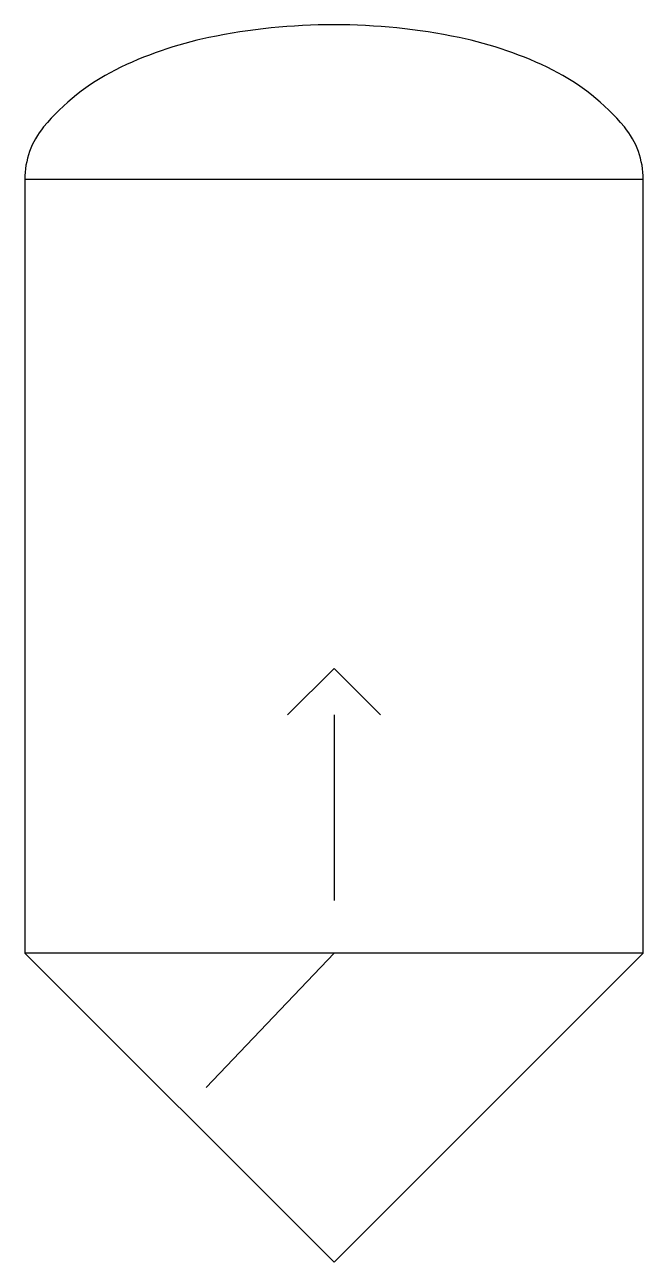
# Model space of a CAD drawing. Extents: x -5 to 5, y -11.5 to 8.5.
import ezdxf

# ---------------------------------------------------------------- set-up
doc = ezdxf.new("R2010")
doc.units = 0
doc.header["$LTSCALE"] = 12
doc.header["$MEASUREMENT"] = 0
doc.linetypes.add('HIDDEN', pattern=[0.375, 0.25, -0.125])
doc.layers.add('L5', color=3, linetype='CONTINUOUS')

msp = doc.modelspace()

# ---------------------------------------------------------------- linework, layer by layer
at = {"layer": 'L5', "color": 0}
for p, q in [((5, 6.008624), (-5, 6.008624)), ((-5, 6.008624), (-5, -6.5)), ((5, -6.5), (5, 6.008624)), ((-0.75, -2.648413), (0, -1.898413)), ((0, -1.898413), (0.75, -2.648413)), ((5, -6.5), (-5, -6.5)), ((0, -11.5), (-5, -6.5)), ((5, -6.5), (0, -11.5))]:
    msp.add_line(p, q, dxfattribs=at)
at = {"layer": 'L5', "color": 0, "linetype": 'HIDDEN'}
for p, q in [((0, -2.648413), (0, -6.5)), ((0, -6.5), (-2.371879, -8.996715))]:
    msp.add_line(p, q, dxfattribs=at)
at = {"layer": 'L5', "color": 0}
for centre, radius, start, end in [((0, -1.462401), 9.971025, 90, 101.70092), ((0, -1.462401), 9.971025, 78.29908, 90), ((-0.766406, 2.238136), 6.191957, 101.70092, 116.565051), ((0.766406, 2.238136), 6.191957, 63.434949, 78.29908), ((-1.929813, 4.56495), 3.5905, 116.565051, 140.360728), ((1.929813, 4.56495), 3.5905, 39.639272, 63.434949), ((-3.672482, 6.008624), 1.327518, 140.360728, 180), ((3.672482, 6.008624), 1.327518, 360, 39.639272)]:
    msp.add_arc(centre, radius, start, end, dxfattribs=at)

doc.saveas('drawing.dxf')
